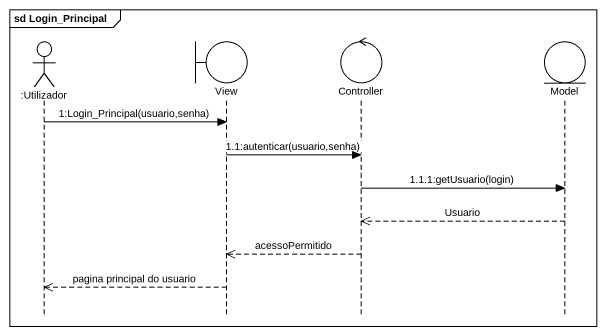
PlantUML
@startuml
mainframe sd Login_Principal
hide footbox
actor ":Utilizador" as Utilizador
boundary View
control Controller
entity Model

Utilizador -> View : 1:Login_Principal(usuario,senha)
View -> Controller : 1.1:autenticar(usuario,senha)
Controller -> Model : 1.1.1:getUsuario(login)
Model -->> Controller : Usuario
Controller -->> View : acessoPermitido
View -->> Utilizador : pagina principal do usuario
@enduml
